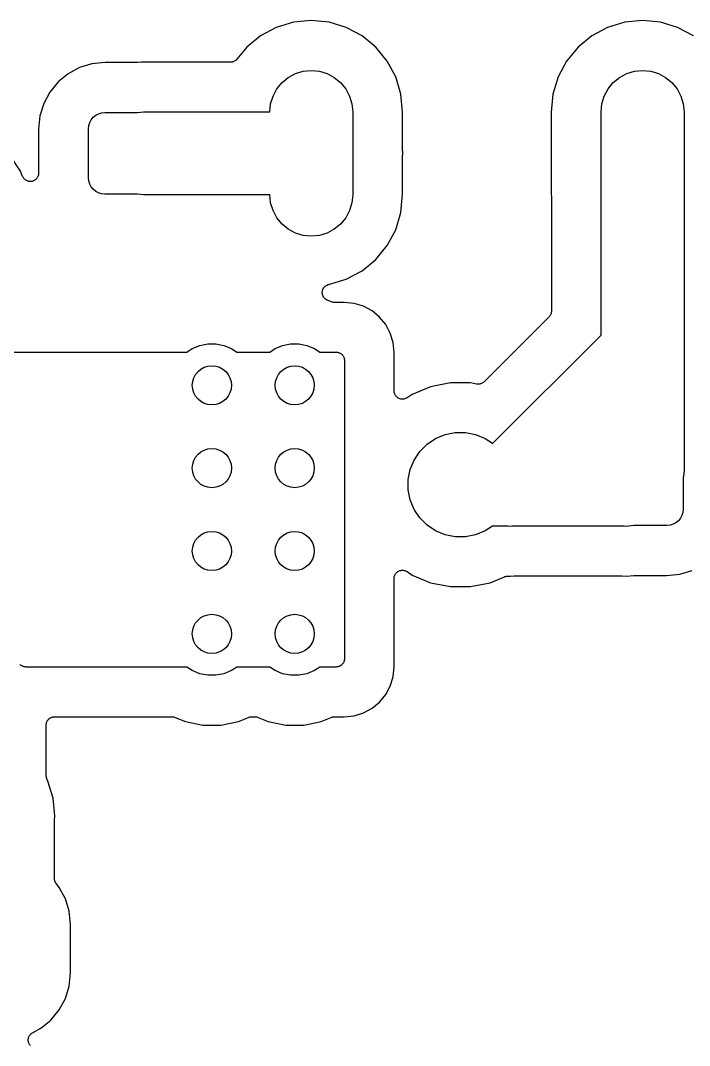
# Model space of a CAD drawing. Extents: x 122.4 to 185.8, y -118.8 to -64.3.
# Drawn here: x 156.83 to 167.09, y -88.1 to -72.39 of the extents above; entities that cross this region are included whole.
import ezdxf

# ---------------------------------------------------------------- set-up
doc = ezdxf.new("R2010")
doc.units = 0
doc.layers.add('BLACK', color=7, linetype='CONTINUOUS')

msp = doc.modelspace()

# ---------------------------------------------------------------- linework, layer by layer
at = {"layer": 'BLACK', "linetype": 'CONTINUOUS'}
for p, q in [((161.017, -72.4132), (160.754, -72.4929)), ((161.29, -72.3863), (161.017, -72.4132)), ((161.563, -72.4132), (161.29, -72.3863)), ((161.826, -72.4929), (161.563, -72.4132)), ((166.097, -72.4132), (165.834, -72.4929)), ((166.37, -72.3863), (166.097, -72.4132)), ((166.643, -72.4132), (166.37, -72.3863)), ((166.906, -72.4929), (166.643, -72.4132)), ((160.754, -72.4929), (160.512, -72.6224)), ((162.068, -72.6224), (161.826, -72.4929)), ((165.834, -72.4929), (165.592, -72.6224)), ((167.148, -72.6224), (166.906, -72.4929)), ((160.512, -72.6224), (160.3, -72.7966)), ((162.28, -72.7966), (162.068, -72.6224)), ((165.592, -72.6224), (165.38, -72.7966)), ((160.3, -72.7966), (160.15, -72.9786)), ((162.455, -73.0088), (162.28, -72.7966)), ((165.38, -72.7966), (165.205, -73.0088)), ((157.927, -73.0508), (157.736, -73.1086)), ((158.131, -73.0307), (157.927, -73.0508)), ((158.617, -73.0307), (158.131, -73.0307)), ((158.623, -73.0302), (158.617, -73.0307)), ((158.628, -73.0302), (158.623, -73.0302)), ((158.63, -73.0301), (158.628, -73.0302)), ((158.681, -73.025), (158.63, -73.0301)), ((160.052, -73.025), (158.681, -73.025)), ((160.058, -73.0245), (160.052, -73.025)), ((160.063, -73.0245), (160.058, -73.0245)), ((160.07, -73.0232), (160.063, -73.0245)), ((160.077, -73.0226), (160.07, -73.0232)), ((160.082, -73.021), (160.077, -73.0226)), ((160.088, -73.0199), (160.082, -73.021)), ((160.094, -73.0174), (160.088, -73.0199)), ((160.1, -73.0154), (160.094, -73.0174)), ((160.105, -73.0128), (160.1, -73.0154)), ((160.111, -73.0107), (160.105, -73.0128)), ((160.116, -73.007), (160.111, -73.0107)), ((160.122, -73.0038), (160.116, -73.007)), ((160.127, -73.0003), (160.122, -73.0038)), ((160.131, -72.9972), (160.127, -73.0003)), ((160.136, -72.9924), (160.131, -72.9972)), ((160.142, -72.9881), (160.136, -72.9924)), ((160.145, -72.9838), (160.142, -72.9881)), ((160.149, -72.9799), (160.145, -72.9838)), ((160.15, -72.9786), (160.149, -72.9799)), ((162.584, -73.251), (162.455, -73.0088)), ((165.205, -73.0088), (165.076, -73.251)), ((157.561, -73.2025), (157.407, -73.3288)), ((157.736, -73.1086), (157.561, -73.2025)), ((160.937, -73.259), (161.047, -73.2003)), ((161.047, -73.2003), (161.166, -73.1642)), ((161.166, -73.1642), (161.29, -73.152)), ((161.29, -73.152), (161.29, -73.152)), ((161.29, -73.152), (161.414, -73.1642)), ((161.414, -73.1642), (161.533, -73.2003)), ((161.533, -73.2003), (161.643, -73.259)), ((166.017, -73.259), (166.127, -73.2003)), ((166.127, -73.2003), (166.246, -73.1642)), ((166.246, -73.1642), (166.37, -73.152)), ((166.37, -73.152), (166.37, -73.152)), ((166.37, -73.152), (166.494, -73.1642)), ((166.494, -73.1642), (166.613, -73.2003)), ((166.613, -73.2003), (166.723, -73.259)), ((157.407, -73.3288), (157.28, -73.4827)), ((160.762, -73.4342), (160.841, -73.338)), ((160.841, -73.338), (160.937, -73.259)), ((161.643, -73.259), (161.739, -73.338)), ((161.739, -73.338), (161.818, -73.4342)), ((162.664, -73.5137), (162.584, -73.251)), ((165.076, -73.251), (164.996, -73.5137)), ((165.842, -73.4342), (165.921, -73.338)), ((165.921, -73.338), (166.017, -73.259)), ((166.723, -73.259), (166.819, -73.338)), ((166.819, -73.338), (166.898, -73.4342)), ((157.28, -73.4827), (157.187, -73.6583)), ((160.703, -73.544), (160.762, -73.4342)), ((161.818, -73.4342), (161.877, -73.544)), ((162.691, -73.7932), (162.664, -73.5137)), ((164.996, -73.5137), (164.969, -73.7932)), ((165.783, -73.544), (165.842, -73.4342)), ((166.898, -73.4342), (166.957, -73.544)), ((157.187, -73.6583), (157.129, -73.8489)), ((160.655, -73.787), (160.667, -73.6631)), ((160.667, -73.6631), (160.703, -73.544)), ((161.877, -73.544), (161.913, -73.6631)), ((161.913, -73.6631), (161.925, -73.787)), ((165.735, -73.787), (165.747, -73.6631)), ((165.747, -73.6631), (165.783, -73.544)), ((166.957, -73.544), (166.993, -73.6631)), ((166.993, -73.6631), (167.005, -73.787)), ((157.948, -73.8702), (157.986, -73.8391)), ((157.986, -73.8391), (158.029, -73.816)), ((158.029, -73.816), (158.076, -73.8018)), ((158.076, -73.8018), (158.125, -73.797)), ((158.125, -73.797), (158.623, -73.797)), ((158.623, -73.797), (158.626, -73.7962)), ((158.626, -73.7962), (158.719, -73.787)), ((158.719, -73.787), (160.655, -73.787)), ((161.925, -73.787), (161.925, -74.3908)), ((162.691, -74.3908), (162.691, -73.7932)), ((164.969, -73.7932), (164.969, -75.0508)), ((165.735, -75.057), (165.735, -73.787)), ((167.005, -73.787), (167.005, -75.057)), ((157.129, -73.8489), (157.109, -74.0532)), ((157.875, -74.047), (157.88, -73.9982)), ((157.88, -73.9982), (157.894, -73.9513)), ((157.894, -73.9513), (157.917, -73.9081)), ((157.917, -73.9081), (157.948, -73.8702)), ((157.109, -74.0532), (157.109, -74.7271)), ((157.875, -74.797), (157.875, -74.047)), ((156.832, -74.6981), (156.661, -74.4423)), ((161.925, -74.3908), (161.928, -74.422)), ((161.928, -74.422), (161.925, -74.4532)), ((161.925, -74.4532), (161.925, -75.057)), ((162.692, -74.3961), (162.691, -74.3908)), ((162.691, -74.4514), (162.692, -74.4461)), ((162.691, -74.4532), (162.691, -74.4514)), ((162.691, -75.0508), (162.691, -74.4532)), ((162.692, -74.4015), (162.692, -74.3961)), ((162.692, -74.4033), (162.692, -74.4015)), ((162.694, -74.422), (162.692, -74.4033)), ((162.692, -74.4407), (162.694, -74.422)), ((162.692, -74.4461), (162.692, -74.4407)), ((156.864, -74.7757), (156.832, -74.6981)), ((156.87, -74.7865), (156.864, -74.7757)), ((157.098, -74.7771), (157.093, -74.7878)), ((157.099, -74.7769), (157.098, -74.777)), ((157.098, -74.777), (157.098, -74.7771)), ((157.102, -74.7655), (157.099, -74.7769)), ((157.106, -74.7535), (157.102, -74.7655)), ((157.107, -74.7413), (157.106, -74.7533)), ((157.106, -74.7533), (157.106, -74.7534)), ((157.106, -74.7534), (157.106, -74.7535)), ((157.109, -74.7289), (157.107, -74.7413)), ((157.109, -74.7271), (157.109, -74.7287)), ((157.109, -74.7287), (157.109, -74.7287)), ((157.109, -74.7287), (157.109, -74.7287)), ((157.109, -74.7287), (157.109, -74.7289)), ((156.876, -74.7974), (156.87, -74.7865)), ((156.876, -74.7975), (156.876, -74.7974)), ((156.876, -74.7976), (156.876, -74.7975)), ((156.884, -74.8069), (156.876, -74.7976)), ((156.892, -74.8166), (156.884, -74.8069)), ((156.892, -74.8167), (156.892, -74.8166)), ((156.892, -74.8168), (156.892, -74.8167)), ((156.901, -74.8246), (156.892, -74.8168)), ((156.911, -74.8324), (156.901, -74.8246)), ((156.911, -74.8325), (156.911, -74.8324)), ((156.911, -74.8324), (156.911, -74.8324)), ((156.922, -74.8384), (156.911, -74.8325)), ((156.932, -74.8442), (156.922, -74.8384)), ((156.933, -74.8442), (156.932, -74.8442)), ((156.933, -74.8443), (156.933, -74.8442)), ((156.944, -74.8478), (156.933, -74.8443)), ((156.956, -74.8515), (156.944, -74.8478)), ((156.956, -74.8516), (156.956, -74.8515)), ((156.956, -74.8515), (156.956, -74.8515)), ((156.968, -74.8528), (156.956, -74.8516)), ((156.981, -74.8541), (156.968, -74.8528)), ((156.993, -74.853), (156.981, -74.8541)), ((156.981, -74.8541), (156.981, -74.8541)), ((156.981, -74.8541), (156.981, -74.8541)), ((157.005, -74.8519), (156.993, -74.853)), ((157.006, -74.8518), (157.005, -74.8519)), ((157.018, -74.8483), (157.006, -74.8518)), ((157.006, -74.8518), (157.006, -74.8518)), ((157.029, -74.8449), (157.018, -74.8483)), ((157.04, -74.8392), (157.029, -74.8448)), ((157.029, -74.8448), (157.029, -74.8448)), ((157.029, -74.8448), (157.029, -74.8449)), ((157.051, -74.8334), (157.04, -74.8392)), ((157.061, -74.8259), (157.051, -74.8333)), ((157.051, -74.8333), (157.051, -74.8333)), ((157.051, -74.8333), (157.051, -74.8334)), ((157.071, -74.8178), (157.061, -74.8259)), ((157.079, -74.8083), (157.071, -74.8177)), ((157.071, -74.8177), (157.071, -74.8178)), ((157.071, -74.8178), (157.071, -74.8178)), ((157.086, -74.7989), (157.079, -74.8083)), ((157.087, -74.7988), (157.086, -74.7989)), ((157.093, -74.7878), (157.087, -74.7987)), ((157.087, -74.7987), (157.087, -74.7988)), ((157.88, -74.8458), (157.875, -74.797)), ((157.894, -74.8927), (157.88, -74.8458)), ((157.917, -74.9359), (157.894, -74.8927)), ((157.948, -74.9738), (157.917, -74.9359)), ((157.986, -75.0049), (157.948, -74.9738)), ((158.029, -75.028), (157.986, -75.0049)), ((158.076, -75.0422), (158.029, -75.028)), ((158.125, -75.047), (158.076, -75.0422)), ((158.623, -75.047), (158.125, -75.047)), ((158.626, -75.0478), (158.623, -75.047)), ((158.719, -75.057), (158.626, -75.0478)), ((160.655, -75.057), (158.719, -75.057)), ((160.667, -75.1809), (160.655, -75.057)), ((161.925, -75.057), (161.913, -75.1809)), ((162.664, -75.3303), (162.691, -75.0508)), ((164.969, -75.0508), (164.972, -75.0882)), ((164.972, -75.0882), (164.973, -75.09)), ((164.973, -75.09), (164.972, -75.0954)), ((164.972, -75.0954), (164.973, -75.1007)), ((165.735, -77.207), (165.735, -75.057)), ((165.735, -75.057), (165.735, -75.057)), ((167.005, -75.057), (167.005, -75.057)), ((167.005, -75.057), (167.005, -77.4388)), ((160.703, -75.3), (160.667, -75.1809)), ((161.913, -75.1809), (161.877, -75.3)), ((164.973, -75.1007), (164.973, -76.8387)), ((160.762, -75.4098), (160.703, -75.3)), ((160.841, -75.506), (160.762, -75.4098)), ((161.818, -75.4098), (161.739, -75.506)), ((161.877, -75.3), (161.818, -75.4098)), ((162.584, -75.593), (162.664, -75.3303)), ((160.937, -75.585), (160.841, -75.506)), ((161.739, -75.506), (161.643, -75.585)), ((161.047, -75.6437), (160.937, -75.585)), ((161.166, -75.6798), (161.047, -75.6437)), ((161.29, -75.692), (161.166, -75.6798)), ((161.414, -75.6798), (161.29, -75.692)), ((161.29, -75.692), (161.29, -75.692)), ((161.533, -75.6437), (161.414, -75.6798)), ((161.643, -75.585), (161.533, -75.6437)), ((162.455, -75.8352), (162.584, -75.593)), ((162.28, -76.0474), (162.455, -75.8352)), ((162.068, -76.2216), (162.28, -76.0474)), ((161.554, -76.4337), (161.826, -76.3511)), ((161.826, -76.3511), (162.068, -76.2216)), ((161.464, -76.5187), (161.467, -76.5128)), ((161.467, -76.5128), (161.469, -76.5067)), ((161.469, -76.5067), (161.472, -76.5014)), ((161.472, -76.5014), (161.474, -76.4958)), ((161.474, -76.4958), (161.478, -76.4906)), ((161.478, -76.4906), (161.481, -76.485)), ((161.481, -76.485), (161.484, -76.4803)), ((161.484, -76.4803), (161.488, -76.4753)), ((161.488, -76.4753), (161.492, -76.4708)), ((161.492, -76.4708), (161.496, -76.4659)), ((161.496, -76.4659), (161.501, -76.4621)), ((161.501, -76.4621), (161.505, -76.4578)), ((161.505, -76.4578), (161.511, -76.4543)), ((161.511, -76.4543), (161.516, -76.4503)), ((161.516, -76.4503), (161.521, -76.4474)), ((161.521, -76.4474), (161.526, -76.4441)), ((161.526, -76.4441), (161.532, -76.4416)), ((161.532, -76.4416), (161.538, -76.4387)), ((161.538, -76.4387), (161.543, -76.4369)), ((161.543, -76.4369), (161.549, -76.4346)), ((161.549, -76.4346), (161.554, -76.4337)), ((161.459, -76.543), (161.461, -76.5367)), ((161.459, -76.549), (161.459, -76.543)), ((161.459, -76.5551), (161.459, -76.549)), ((161.459, -76.5614), (161.459, -76.5551)), ((161.459, -76.5678), (161.459, -76.5614)), ((161.46, -76.5737), (161.459, -76.5678)), ((161.461, -76.5797), (161.46, -76.5737)), ((161.461, -76.5304), (161.463, -76.5246)), ((161.461, -76.5367), (161.461, -76.5304)), ((161.463, -76.5859), (161.461, -76.5797)), ((161.463, -76.5246), (161.464, -76.5187)), ((161.464, -76.5921), (161.463, -76.5859)), ((161.466, -76.5977), (161.464, -76.5921)), ((161.468, -76.6035), (161.466, -76.5977)), ((161.471, -76.6092), (161.468, -76.6035)), ((161.473, -76.6151), (161.471, -76.6092)), ((161.477, -76.6201), (161.473, -76.6151)), ((161.479, -76.6255), (161.477, -76.6201)), ((161.483, -76.6305), (161.479, -76.6255)), ((161.487, -76.6358), (161.483, -76.6305)), ((161.491, -76.6401), (161.487, -76.6358)), ((161.495, -76.6449), (161.491, -76.6401)), ((161.5, -76.649), (161.495, -76.6449)), ((161.504, -76.6535), (161.5, -76.649)), ((161.509, -76.6569), (161.504, -76.6535)), ((161.514, -76.6608), (161.509, -76.6569)), ((161.519, -76.6639), (161.514, -76.6608)), ((161.525, -76.6675), (161.519, -76.6639)), ((161.53, -76.6699), (161.525, -76.6675)), ((161.536, -76.6728), (161.53, -76.6699)), ((161.537, -76.6735), (161.536, -76.6728)), ((161.597, -76.6983), (161.537, -76.6735)), ((161.608, -76.7017), (161.597, -76.6983)), ((161.619, -76.7052), (161.608, -76.7017)), ((161.62, -76.7053), (161.619, -76.7052)), ((161.621, -76.7055), (161.62, -76.7053)), ((161.632, -76.7067), (161.621, -76.7055)), ((161.644, -76.708), (161.632, -76.7067)), ((161.646, -76.708), (161.644, -76.708)), ((161.792, -76.708), (161.646, -76.708)), ((161.646, -76.708), (161.646, -76.708)), ((161.646, -76.708), (161.646, -76.708)), ((161.646, -76.708), (161.646, -76.708)), ((161.947, -76.7232), (161.792, -76.708)), ((162.089, -76.7666), (161.947, -76.7232)), ((162.221, -76.8369), (162.089, -76.7666)), ((162.336, -76.9316), (162.221, -76.8369)), ((162.431, -77.047), (162.336, -76.9316)), ((164.936, -76.9285), (163.94, -77.9243)), ((164.943, -76.9195), (164.936, -76.9285)), ((164.951, -76.9105), (164.943, -76.9195)), ((164.952, -76.9094), (164.951, -76.9099)), ((164.951, -76.9099), (164.951, -76.9105)), ((164.957, -76.8991), (164.952, -76.9094)), ((164.963, -76.8888), (164.957, -76.8991)), ((164.967, -76.8764), (164.963, -76.8875)), ((164.963, -76.8875), (164.963, -76.8881)), ((164.963, -76.8881), (164.963, -76.8888)), ((164.97, -76.8651), (164.967, -76.8764)), ((164.972, -76.8522), (164.97, -76.8638)), ((164.97, -76.8638), (164.97, -76.8645)), ((164.97, -76.8645), (164.97, -76.8651)), ((164.973, -76.8405), (164.972, -76.8522)), ((164.973, -76.8387), (164.973, -76.8392)), ((164.973, -76.8392), (164.973, -76.8392)), ((164.973, -76.8392), (164.973, -76.8392)), ((164.973, -76.8392), (164.973, -76.8405)), ((162.501, -77.1786), (162.431, -77.047)), ((162.545, -77.3215), (162.501, -77.1786)), ((164.075, -78.867), (165.735, -77.207)), ((159.383, -77.47), (159.465, -77.4153)), ((159.465, -77.4153), (159.581, -77.3674)), ((159.581, -77.3674), (159.703, -77.343)), ((159.703, -77.343), (159.829, -77.343)), ((159.829, -77.343), (159.951, -77.3674)), ((159.951, -77.3674), (160.067, -77.4153)), ((160.067, -77.4153), (160.149, -77.47)), ((160.653, -77.47), (160.735, -77.4153)), ((160.735, -77.4153), (160.851, -77.3674)), ((160.851, -77.3674), (160.973, -77.343)), ((160.973, -77.343), (161.099, -77.343)), ((161.099, -77.343), (161.221, -77.3674)), ((161.221, -77.3674), (161.337, -77.4153)), ((161.337, -77.4153), (161.419, -77.47)), ((162.56, -77.4762), (162.545, -77.3215)), ((167.005, -77.4388), (167.008, -77.47)), ((147.701, -77.47), (159.383, -77.47)), ((160.149, -77.47), (160.653, -77.47)), ((161.419, -77.47), (161.671, -77.47)), ((161.671, -77.47), (161.672, -77.47)), ((161.672, -77.47), (161.672, -77.47)), ((161.672, -77.47), (161.672, -77.47)), ((161.672, -77.47), (161.673, -77.47)), ((161.673, -77.47), (161.685, -77.4713)), ((161.685, -77.4713), (161.697, -77.4726)), ((161.697, -77.4726), (161.697, -77.4727)), ((161.697, -77.4727), (161.697, -77.4728)), ((161.697, -77.4728), (161.709, -77.4764)), ((161.709, -77.4764), (161.72, -77.4799)), ((161.72, -77.4799), (161.721, -77.4801)), ((161.721, -77.4801), (161.721, -77.4803)), ((161.721, -77.4803), (161.731, -77.486)), ((161.731, -77.486), (161.742, -77.4917)), ((161.742, -77.4917), (161.742, -77.492)), ((161.742, -77.492), (161.743, -77.4922)), ((161.743, -77.4922), (161.752, -77.4999)), ((161.752, -77.4999), (161.761, -77.5075)), ((161.761, -77.5075), (161.761, -77.5079)), ((161.761, -77.5079), (161.762, -77.5081)), ((161.762, -77.5081), (161.769, -77.5175)), ((161.769, -77.5175), (161.777, -77.5267)), ((161.777, -77.5267), (161.777, -77.5271)), ((161.777, -77.5271), (161.777, -77.5275)), ((161.777, -77.5275), (161.783, -77.5381)), ((161.783, -77.5381), (161.788, -77.5486)), ((161.788, -77.5486), (161.789, -77.549)), ((161.789, -77.549), (161.789, -77.5494)), ((161.789, -77.5494), (161.792, -77.5609)), ((161.792, -77.5609), (161.796, -77.5723)), ((161.796, -77.5723), (161.796, -77.5728)), ((161.796, -77.5728), (161.796, -77.5732)), ((161.796, -77.5732), (161.797, -77.5851)), ((161.797, -77.5851), (161.798, -77.597)), ((161.798, -77.597), (161.798, -82.169)), ((162.56, -78.0647), (162.56, -77.4762)), ((167.008, -77.47), (167.005, -77.5012)), ((167.005, -77.5012), (167.005, -79.2168)), ((163.939, -77.9255), (163.93, -77.9329)), ((163.94, -77.9247), (163.939, -77.9255)), ((163.94, -77.9243), (163.94, -77.9246)), ((163.94, -77.9246), (163.94, -77.9247)), ((163.94, -77.9247), (163.94, -77.9247)), ((162.561, -78.0766), (162.56, -78.0647)), ((162.562, -78.0888), (162.561, -78.0766)), ((163.12, -78), (162.836, -78.1178)), ((163.422, -77.94), (163.12, -78)), ((163.73, -77.94), (163.422, -77.94)), ((163.825, -77.959), (163.73, -77.94)), ((163.837, -77.9602), (163.825, -77.959)), ((163.849, -77.9615), (163.837, -77.9602)), ((163.85, -77.9614), (163.849, -77.9615)), ((163.862, -77.9603), (163.85, -77.9615)), ((163.85, -77.9615), (163.85, -77.9614)), ((163.874, -77.9593), (163.862, -77.9603)), ((163.875, -77.9591), (163.874, -77.9591)), ((163.874, -77.9591), (163.874, -77.9593)), ((163.886, -77.9557), (163.875, -77.9591)), ((163.897, -77.9524), (163.886, -77.9557)), ((163.898, -77.9521), (163.897, -77.9524)), ((163.899, -77.9519), (163.898, -77.9521)), ((163.909, -77.9464), (163.899, -77.9519)), ((163.919, -77.941), (163.909, -77.9464)), ((163.92, -77.9406), (163.919, -77.941)), ((163.93, -77.9329), (163.92, -77.9403)), ((163.92, -77.9403), (163.92, -77.9406)), ((162.562, -78.0891), (162.562, -78.0888)), ((162.562, -78.0893), (162.562, -78.0891)), ((162.566, -78.1008), (162.562, -78.0893)), ((162.569, -78.1126), (162.566, -78.1008)), ((162.57, -78.1128), (162.569, -78.1126)), ((162.57, -78.1131), (162.57, -78.1128)), ((162.575, -78.1237), (162.57, -78.1131)), ((162.581, -78.1345), (162.575, -78.1237)), ((162.581, -78.1347), (162.581, -78.1345)), ((162.581, -78.1349), (162.581, -78.1347)), ((162.589, -78.1444), (162.581, -78.1349)), ((162.596, -78.1538), (162.589, -78.1444)), ((162.597, -78.1539), (162.596, -78.1538)), ((162.597, -78.1542), (162.597, -78.1539)), ((162.606, -78.162), (162.597, -78.1542)), ((162.616, -78.1696), (162.606, -78.162)), ((162.616, -78.1698), (162.616, -78.1696)), ((162.616, -78.17), (162.616, -78.1698)), ((162.627, -78.1758), (162.616, -78.17)), ((162.637, -78.1815), (162.627, -78.1758)), ((162.638, -78.1816), (162.637, -78.1815)), ((162.638, -78.1817), (162.638, -78.1816)), ((162.649, -78.1853), (162.638, -78.1817)), ((162.661, -78.189), (162.649, -78.1853)), ((162.661, -78.1891), (162.661, -78.189)), ((162.661, -78.189), (162.661, -78.189)), ((162.674, -78.1903), (162.661, -78.1891)), ((162.686, -78.1917), (162.674, -78.1903)), ((162.698, -78.1906), (162.686, -78.1917)), ((162.686, -78.1917), (162.686, -78.1916)), ((162.686, -78.1916), (162.686, -78.1917)), ((162.71, -78.1895), (162.698, -78.1906)), ((162.711, -78.1894), (162.71, -78.1895)), ((162.722, -78.186), (162.711, -78.1894)), ((162.711, -78.1894), (162.711, -78.1894)), ((162.734, -78.1826), (162.722, -78.186)), ((162.735, -78.1824), (162.734, -78.1825)), ((162.734, -78.1825), (162.734, -78.1826)), ((162.745, -78.1768), (162.735, -78.1824)), ((162.756, -78.1712), (162.745, -78.1768)), ((162.757, -78.1709), (162.756, -78.1712)), ((162.758, -78.1703), (162.757, -78.1709)), ((162.757, -78.1709), (162.757, -78.1709)), ((162.757, -78.1709), (162.757, -78.1709)), ((162.836, -78.1178), (162.758, -78.1703)), ((163.343, -78.7327), (163.497, -78.702)), ((163.497, -78.702), (163.655, -78.702)), ((163.655, -78.702), (163.809, -78.7327)), ((163.066, -78.8806), (163.197, -78.793)), ((163.197, -78.793), (163.343, -78.7327)), ((163.809, -78.7327), (163.955, -78.793)), ((163.955, -78.793), (164.066, -78.867)), ((164.066, -78.867), (164.075, -78.867)), ((162.867, -79.1231), (162.955, -78.992)), ((162.955, -78.992), (163.066, -78.8806)), ((162.807, -79.2686), (162.867, -79.1231)), ((162.776, -79.4232), (162.807, -79.2686)), ((167.005, -79.2792), (166.996, -79.3725)), ((167.005, -79.2168), (167.008, -79.248)), ((167.008, -79.248), (167.005, -79.2792)), ((167.005, -79.2792), (167.005, -79.2792)), ((162.776, -79.5808), (162.776, -79.4232)), ((166.996, -79.3725), (166.991, -79.3883)), ((166.991, -79.3883), (166.991, -79.877)), ((162.807, -79.7354), (162.776, -79.5808)), ((162.867, -79.8809), (162.807, -79.7354)), ((162.955, -80.012), (162.867, -79.8809)), ((166.986, -79.9258), (166.972, -79.9727)), ((166.991, -79.877), (166.986, -79.9258)), ((163.066, -80.1234), (162.955, -80.012)), ((163.197, -80.211), (163.066, -80.1234)), ((166.243, -80.127), (166.24, -80.1278)), ((166.741, -80.127), (166.243, -80.127)), ((166.79, -80.1222), (166.741, -80.127)), ((166.837, -80.108), (166.79, -80.1222)), ((166.88, -80.0849), (166.837, -80.108)), ((166.918, -80.0538), (166.88, -80.0849)), ((166.949, -80.0159), (166.918, -80.0538)), ((166.972, -79.9727), (166.949, -80.0159)), ((163.343, -80.2713), (163.197, -80.211)), ((163.497, -80.302), (163.343, -80.2713)), ((163.809, -80.2713), (163.655, -80.302)), ((163.955, -80.211), (163.809, -80.2713)), ((164.066, -80.137), (163.955, -80.211)), ((164.307, -80.137), (164.066, -80.137)), ((164.338, -80.1401), (164.307, -80.137)), ((164.369, -80.137), (164.338, -80.1401)), ((166.085, -80.137), (164.369, -80.137)), ((166.116, -80.1401), (166.085, -80.137)), ((166.147, -80.137), (166.116, -80.1401)), ((166.24, -80.1278), (166.147, -80.137)), ((166.147, -80.137), (166.147, -80.137)), ((163.655, -80.302), (163.497, -80.302)), ((162.563, -80.9129), (162.566, -80.9013)), ((162.563, -80.9132), (162.563, -80.9129)), ((162.566, -80.9013), (162.57, -80.8898)), ((162.57, -80.8893), (162.576, -80.8787)), ((162.57, -80.8896), (162.57, -80.8893)), ((162.57, -80.8898), (162.57, -80.8896)), ((162.576, -80.8787), (162.582, -80.868)), ((162.582, -80.8676), (162.59, -80.8584)), ((162.582, -80.8678), (162.582, -80.8676)), ((162.582, -80.868), (162.582, -80.8678)), ((162.59, -80.8584), (162.598, -80.849)), ((162.598, -80.8486), (162.608, -80.841)), ((162.598, -80.8488), (162.598, -80.8486)), ((162.598, -80.849), (162.598, -80.8488)), ((162.608, -80.841), (162.617, -80.8334)), ((162.617, -80.8331), (162.628, -80.8274)), ((162.617, -80.8332), (162.617, -80.8331)), ((162.617, -80.8334), (162.617, -80.8332)), ((162.628, -80.8274), (162.639, -80.8218)), ((162.639, -80.8216), (162.651, -80.8182)), ((162.639, -80.8217), (162.639, -80.8216)), ((162.639, -80.8218), (162.639, -80.8217)), ((162.651, -80.8182), (162.663, -80.8147)), ((162.663, -80.8146), (162.675, -80.8135)), ((162.663, -80.8147), (162.663, -80.8146)), ((162.663, -80.8147), (162.663, -80.8147)), ((162.675, -80.8135), (162.687, -80.8123)), ((162.687, -80.8123), (162.688, -80.8124)), ((162.688, -80.8124), (162.688, -80.8123)), ((162.688, -80.8123), (162.7, -80.8136)), ((162.7, -80.8136), (162.712, -80.8148)), ((162.712, -80.8148), (162.712, -80.8149)), ((162.712, -80.8149), (162.713, -80.8149)), ((162.713, -80.8149), (162.724, -80.8186)), ((162.724, -80.8186), (162.736, -80.822)), ((162.736, -80.822), (162.736, -80.8222)), ((162.736, -80.8222), (162.736, -80.8223)), ((162.736, -80.8223), (162.747, -80.8281)), ((162.747, -80.8281), (162.758, -80.8337)), ((162.758, -80.8337), (162.836, -80.8862)), ((162.836, -80.8862), (163.12, -81.004)), ((164.032, -81.004), (164.253, -80.9124)), ((164.253, -80.9124), (164.254, -80.9118)), ((164.254, -80.9118), (164.26, -80.9102)), ((164.26, -80.9102), (164.265, -80.9082)), ((164.265, -80.9082), (164.271, -80.9068)), ((164.271, -80.9068), (164.278, -80.9049)), ((164.278, -80.9049), (164.284, -80.9044)), ((164.284, -80.9044), (164.289, -80.9034)), ((164.289, -80.9034), (164.296, -80.9034)), ((164.296, -80.9034), (164.303, -80.9028)), ((164.303, -80.9028), (164.308, -80.9034)), ((164.308, -80.9034), (164.314, -80.9034)), ((164.314, -80.9034), (164.338, -80.9058)), ((164.338, -80.9058), (164.4, -80.8996)), ((164.4, -80.8996), (164.402, -80.8995)), ((164.402, -80.8995), (164.408, -80.8995)), ((164.408, -80.8995), (164.413, -80.899)), ((164.413, -80.899), (166.041, -80.899)), ((166.041, -80.899), (166.043, -80.899)), ((166.043, -80.899), (166.048, -80.8996)), ((166.048, -80.8996), (166.054, -80.8996)), ((166.054, -80.8996), (166.116, -80.9058)), ((166.116, -80.9058), (166.178, -80.8996)), ((166.178, -80.8996), (166.179, -80.8996)), ((166.179, -80.8996), (166.236, -80.8939)), ((166.236, -80.8939), (166.238, -80.8938)), ((166.238, -80.8938), (166.243, -80.8938)), ((166.243, -80.8938), (166.249, -80.8933)), ((166.249, -80.8933), (166.735, -80.8933)), ((166.735, -80.8933), (166.939, -80.8732)), ((166.939, -80.8732), (167.13, -80.8154)), ((162.56, -80.9376), (162.561, -80.9254)), ((162.56, -80.9381), (162.56, -80.9376)), ((162.56, -80.9393), (162.56, -80.9381)), ((162.56, -80.9381), (162.56, -80.9381)), ((162.56, -80.9381), (162.56, -80.9381)), ((162.56, -82.2898), (162.56, -80.9393)), ((162.561, -80.9254), (162.563, -80.9135)), ((162.563, -80.9135), (162.563, -80.9132)), ((163.12, -81.004), (163.422, -81.064)), ((163.422, -81.064), (163.73, -81.064)), ((163.73, -81.064), (164.032, -81.004)), ((161.798, -82.169), (161.798, -82.1699)), ((161.798, -82.1699), (161.798, -82.1699)), ((161.798, -82.1699), (161.798, -82.1699)), ((161.798, -82.1699), (161.798, -82.1708)), ((156.834, -82.2662), (156.825, -82.2587)), ((156.843, -82.2738), (156.834, -82.2662)), ((156.844, -82.2741), (156.843, -82.2738)), ((156.844, -82.2745), (156.844, -82.2741)), ((156.855, -82.2801), (156.844, -82.2745)), ((156.865, -82.2857), (156.855, -82.2801)), ((156.866, -82.2859), (156.865, -82.2857)), ((156.866, -82.2862), (156.866, -82.2859)), ((156.877, -82.2897), (156.866, -82.2862)), ((156.889, -82.2932), (156.877, -82.2897)), ((156.889, -82.2933), (156.889, -82.2932)), ((156.89, -82.2935), (156.889, -82.2933)), ((156.902, -82.2947), (156.89, -82.2935)), ((156.913, -82.296), (156.902, -82.2947)), ((156.915, -82.296), (156.913, -82.296)), ((159.383, -82.296), (156.915, -82.296)), ((156.915, -82.296), (156.915, -82.296)), ((156.915, -82.296), (156.915, -82.296)), ((156.915, -82.296), (156.915, -82.296)), ((159.465, -82.3507), (159.383, -82.296)), ((160.149, -82.296), (160.067, -82.3507)), ((160.653, -82.296), (160.149, -82.296)), ((160.735, -82.3507), (160.653, -82.296)), ((161.419, -82.296), (161.337, -82.3507)), ((161.671, -82.296), (161.419, -82.296)), ((161.683, -82.2948), (161.671, -82.296)), ((161.695, -82.2938), (161.683, -82.2948)), ((161.696, -82.2936), (161.695, -82.2936)), ((161.695, -82.2936), (161.695, -82.2938)), ((161.707, -82.2901), (161.696, -82.2936)), ((161.719, -82.2868), (161.707, -82.2901)), ((161.73, -82.2808), (161.719, -82.2864)), ((161.719, -82.2864), (161.719, -82.2865)), ((161.719, -82.2865), (161.719, -82.2868)), ((161.741, -82.2753), (161.73, -82.2808)), ((161.751, -82.2672), (161.741, -82.2748)), ((161.741, -82.2748), (161.741, -82.275)), ((161.741, -82.275), (161.741, -82.2753)), ((161.76, -82.2597), (161.751, -82.2672)), ((161.768, -82.2498), (161.76, -82.2591)), ((161.76, -82.2591), (161.76, -82.2594)), ((161.76, -82.2594), (161.76, -82.2597)), ((161.776, -82.2408), (161.768, -82.2498)), ((161.782, -82.2295), (161.776, -82.24)), ((161.776, -82.24), (161.776, -82.2404)), ((161.776, -82.2404), (161.776, -82.2408)), ((161.788, -82.219), (161.782, -82.2295)), ((161.792, -82.2068), (161.788, -82.2182)), ((161.788, -82.2182), (161.788, -82.2186)), ((161.788, -82.2186), (161.788, -82.219)), ((161.795, -82.1954), (161.792, -82.2068)), ((161.797, -82.1827), (161.795, -82.1945)), ((161.795, -82.1945), (161.795, -82.195)), ((161.795, -82.195), (161.795, -82.1954)), ((161.798, -82.1708), (161.797, -82.1827)), ((162.545, -82.4445), (162.56, -82.2898)), ((159.581, -82.3986), (159.465, -82.3507)), ((159.703, -82.423), (159.581, -82.3986)), ((159.829, -82.423), (159.703, -82.423)), ((159.951, -82.3986), (159.829, -82.423)), ((160.067, -82.3507), (159.951, -82.3986)), ((160.851, -82.3986), (160.735, -82.3507)), ((160.973, -82.423), (160.851, -82.3986)), ((161.099, -82.423), (160.973, -82.423)), ((161.221, -82.3986), (161.099, -82.423)), ((161.337, -82.3507), (161.221, -82.3986)), ((162.501, -82.5874), (162.545, -82.4445)), ((162.431, -82.719), (162.501, -82.5874)), ((162.336, -82.8344), (162.431, -82.719)), ((162.089, -82.9994), (162.221, -82.9291)), ((162.221, -82.9291), (162.336, -82.8344)), ((157.248, -83.1132), (157.256, -83.1041)), ((157.256, -83.1041), (157.264, -83.0949)), ((157.264, -83.0943), (157.273, -83.0868)), ((157.264, -83.0946), (157.264, -83.0943)), ((157.264, -83.0949), (157.264, -83.0946)), ((157.273, -83.0868), (157.283, -83.0792)), ((157.283, -83.0787), (157.294, -83.0732)), ((157.283, -83.079), (157.283, -83.0787)), ((157.283, -83.0792), (157.283, -83.079)), ((157.294, -83.0732), (157.305, -83.0676)), ((157.305, -83.0672), (157.317, -83.0639)), ((157.305, -83.0675), (157.305, -83.0672)), ((157.305, -83.0676), (157.305, -83.0675)), ((157.317, -83.0639), (157.328, -83.0604)), ((157.328, -83.0604), (157.329, -83.0604)), ((157.329, -83.0602), (157.341, -83.0592)), ((157.329, -83.0604), (157.329, -83.0602)), ((157.341, -83.0592), (157.353, -83.058)), ((157.353, -83.058), (159.156, -83.058)), ((159.156, -83.058), (159.156, -83.058)), ((159.156, -83.058), (159.156, -83.058)), ((159.156, -83.058), (159.156, -83.058)), ((159.156, -83.058), (159.158, -83.058)), ((159.158, -83.058), (159.17, -83.0593)), ((159.17, -83.0593), (159.181, -83.0605)), ((159.181, -83.0605), (159.182, -83.0607)), ((159.182, -83.0607), (159.183, -83.0608)), ((159.183, -83.0608), (159.194, -83.0643)), ((159.194, -83.0643), (159.205, -83.0677)), ((159.205, -83.0677), (159.359, -83.1313)), ((160.173, -83.1313), (160.327, -83.0677)), ((160.327, -83.0676), (160.329, -83.067)), ((160.327, -83.0677), (160.327, -83.0676)), ((160.327, -83.0676), (160.327, -83.0676)), ((160.327, -83.0676), (160.327, -83.0676)), ((160.329, -83.067), (160.34, -83.0638)), ((160.34, -83.0638), (160.351, -83.0604)), ((160.351, -83.0604), (160.352, -83.0603)), ((160.352, -83.0603), (160.353, -83.0601)), ((160.353, -83.0601), (160.364, -83.0591)), ((160.364, -83.0591), (160.376, -83.058)), ((160.376, -83.058), (160.426, -83.058)), ((160.426, -83.058), (160.426, -83.058)), ((160.426, -83.058), (160.426, -83.058)), ((160.426, -83.058), (160.426, -83.058)), ((160.426, -83.058), (160.428, -83.058)), ((160.428, -83.058), (160.44, -83.0593)), ((160.44, -83.0593), (160.451, -83.0605)), ((160.451, -83.0605), (160.452, -83.0607)), ((160.452, -83.0607), (160.453, -83.0608)), ((160.453, -83.0608), (160.464, -83.0643)), ((160.464, -83.0643), (160.475, -83.0677)), ((160.475, -83.0677), (160.629, -83.1313)), ((161.443, -83.1313), (161.597, -83.0677)), ((161.597, -83.0676), (161.599, -83.067)), ((161.597, -83.0677), (161.597, -83.0676)), ((161.597, -83.0676), (161.597, -83.0676)), ((161.597, -83.0676), (161.597, -83.0676)), ((161.599, -83.067), (161.61, -83.0638)), ((161.61, -83.0638), (161.621, -83.0604)), ((161.621, -83.0604), (161.622, -83.0603)), ((161.622, -83.0603), (161.623, -83.0601)), ((161.623, -83.0601), (161.634, -83.0591)), ((161.634, -83.0591), (161.646, -83.058)), ((161.646, -83.058), (161.792, -83.058)), ((161.792, -83.058), (161.947, -83.0428)), ((161.947, -83.0428), (162.089, -82.9994)), ((157.226, -83.1832), (157.227, -83.1713)), ((157.226, -83.1841), (157.226, -83.1832)), ((157.226, -83.185), (157.226, -83.1841)), ((157.226, -83.1841), (157.226, -83.1841)), ((157.226, -83.1841), (157.226, -83.1841)), ((157.226, -83.9627), (157.226, -83.185)), ((157.227, -83.1713), (157.229, -83.1595)), ((157.229, -83.1586), (157.232, -83.1472)), ((157.229, -83.159), (157.229, -83.1586)), ((157.229, -83.1595), (157.229, -83.159)), ((157.232, -83.1472), (157.236, -83.1358)), ((157.236, -83.135), (157.242, -83.1245)), ((157.236, -83.1354), (157.236, -83.135)), ((157.236, -83.1358), (157.236, -83.1354)), ((157.242, -83.1245), (157.248, -83.114)), ((157.248, -83.1136), (157.248, -83.1132)), ((157.248, -83.114), (157.248, -83.1136)), ((159.359, -83.1313), (159.628, -83.185)), ((159.628, -83.185), (159.904, -83.185)), ((159.904, -83.185), (160.173, -83.1313)), ((160.629, -83.1313), (160.898, -83.185)), ((160.898, -83.185), (161.174, -83.185)), ((161.174, -83.185), (161.443, -83.1313)), ((157.227, -83.9681), (157.226, -83.9627)), ((157.226, -83.9736), (157.227, -83.9681)), ((157.228, -83.9804), (157.226, -83.9736)), ((157.228, -83.9873), (157.228, -83.9804)), ((157.23, -83.9926), (157.228, -83.9873)), ((157.231, -83.9979), (157.23, -83.9926)), ((157.234, -84.0044), (157.231, -83.9979)), ((157.236, -84.0111), (157.234, -84.0044)), ((157.238, -84.0159), (157.236, -84.0111)), ((157.24, -84.021), (157.238, -84.0159)), ((157.241, -84.0225), (157.24, -84.021)), ((157.253, -84.0448), (157.241, -84.0225)), ((157.333, -84.3081), (157.253, -84.0448)), ((157.354, -84.5195), (157.333, -84.3081)), ((157.354, -84.5196), (157.354, -84.5195)), ((157.36, -84.582), (157.354, -84.5196)), ((157.353, -84.6551), (157.354, -84.6497)), ((157.353, -84.6568), (157.353, -84.6551)), ((157.353, -85.5409), (157.353, -84.6568)), ((157.354, -84.6444), (157.36, -84.582)), ((157.354, -84.6497), (157.354, -84.6444)), ((157.354, -85.5464), (157.353, -85.5409)), ((157.353, -85.5519), (157.354, -85.5464)), ((157.355, -85.5587), (157.353, -85.5519)), ((157.355, -85.5656), (157.355, -85.5587)), ((157.357, -85.5709), (157.355, -85.5656)), ((157.358, -85.5763), (157.357, -85.5709)), ((157.361, -85.5827), (157.358, -85.5763)), ((157.363, -85.5893), (157.361, -85.5827)), ((157.365, -85.5942), (157.363, -85.5893)), ((157.367, -85.5993), (157.365, -85.5942)), ((157.371, -85.6051), (157.367, -85.5993)), ((157.374, -85.6112), (157.371, -85.6051)), ((157.378, -85.6155), (157.374, -85.6112)), ((157.381, -85.6201), (157.378, -85.6155)), ((157.382, -85.6215), (157.381, -85.6201)), ((157.426, -85.6747), (157.382, -85.6215)), ((157.519, -85.8503), (157.426, -85.6747)), ((157.577, -86.0409), (157.519, -85.8503)), ((157.597, -86.2452), (157.577, -86.0409)), ((157.597, -86.9828), (157.597, -86.2452)), ((157.577, -87.1871), (157.597, -86.9828)), ((157.519, -87.3777), (157.577, -87.1871)), ((157.426, -87.5533), (157.519, -87.3777)), ((157.299, -87.7072), (157.426, -87.5533)), ((157.145, -87.8335), (157.299, -87.7072)), ((156.953, -87.9885), (156.956, -87.9767)), ((156.956, -87.9762), (156.96, -87.9651)), ((156.956, -87.9765), (156.956, -87.9762)), ((156.956, -87.9767), (156.956, -87.9765)), ((156.96, -87.9651), (156.965, -87.9538)), ((156.965, -87.9534), (156.972, -87.9434)), ((156.965, -87.9536), (156.965, -87.9534)), ((156.965, -87.9538), (156.965, -87.9536)), ((156.972, -87.9434), (156.979, -87.9333)), ((156.979, -87.9328), (156.988, -87.9242)), ((156.979, -87.9331), (156.979, -87.9328)), ((156.979, -87.9333), (156.979, -87.9331)), ((156.988, -87.9242), (156.997, -87.9158)), ((156.997, -87.9154), (157.007, -87.9087)), ((156.997, -87.9156), (156.997, -87.9154)), ((156.997, -87.9158), (156.997, -87.9156)), ((157.007, -87.9087), (157.017, -87.902)), ((157.017, -87.902), (157.145, -87.8335)), ((156.951, -88.0005), (156.953, -87.9885)), ((156.951, -88.0007), (156.951, -88.0005)), ((156.951, -88.001), (156.951, -88.0007)), ((156.951, -88.0132), (156.951, -88.001)), ((156.951, -88.0252), (156.951, -88.0132)), ((156.951, -88.0255), (156.951, -88.0252)), ((156.951, -88.0258), (156.951, -88.0255)), ((156.953, -88.0376), (156.951, -88.0258)), ((156.955, -88.0496), (156.953, -88.0376)), ((156.955, -88.0499), (156.955, -88.0496)), ((156.955, -88.0501), (156.955, -88.0499)), ((156.96, -88.0613), (156.955, -88.0501)), ((156.964, -88.0726), (156.96, -88.0613)), ((156.965, -88.0728), (156.964, -88.0726)), ((156.965, -88.0731), (156.965, -88.0728)), ((156.971, -88.0832), (156.965, -88.0731)), ((156.978, -88.0934), (156.971, -88.0832)), ((156.978, -88.0936), (156.978, -88.0934)), ((156.978, -88.0938), (156.978, -88.0936)), ((156.987, -88.1024), (156.978, -88.0938))]:
    msp.add_line(p, q, dxfattribs=at)
at = {"layer": 'BLACK'}
for centre in [(159.766, -77.978), (161.036, -77.978), (159.766, -79.248), (161.036, -79.248), (159.766, -80.518), (161.036, -80.518), (159.766, -81.788), (161.036, -81.788)]:
    msp.add_circle(centre, 0.3, dxfattribs=at)

doc.saveas('drawing.dxf')
